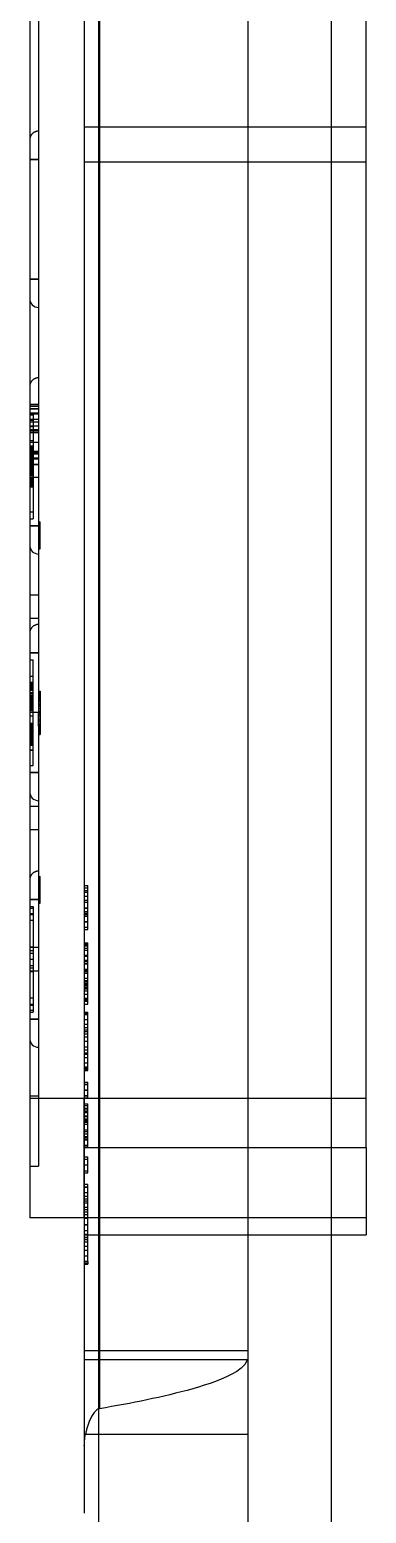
# Model space of a CAD drawing. Extents: x 0 to 271, y 0 to 689.
# Drawn here: x 5.9 to 25, y 505.5 to 589.7 of the extents above; entities that cross this region are included whole.
import ezdxf

# ---------------------------------------------------------------- set-up
doc = ezdxf.new("R2010")
doc.units = 0
doc.layers.add('-15N-THT. THIẾT BỊ ĐÓNG MỞ', color=40, linetype='CONTINUOUS')

# ---------------------------------------------------------------- blocks, each defined once
blk = doc.blocks.new('06 - N - SC VSD CHIẾU HÔNG ATV630D30~D45N4')
at = {"layer": '-15N-THT. THIẾT BỊ ĐÓNG MỞ'}
for p, q in [((-262, 308.591), (-262, 160.841)), ((-252.7, 159.594), (-252.7, 308.591)), ((-246, 181.608), (-246, 306.591)), ((-265.1, 303.562), (-265.1, 177.62)), ((-261.147, 303.735), (-261.147, 166.774)), ((-261.2, 302.47), (-261.2, 160.04)), ((-248, 302.47), (-248, -248.35)), ((-264.6, 300.641), (-264.6, 180.541)), ((-264.929, 239.168), (-264.946, 239.153)), ((-264.912, 239.182), (-264.929, 239.168)), ((-264.894, 239.196), (-264.912, 239.182)), ((-264.876, 239.208), (-264.894, 239.196)), ((-264.857, 239.22), (-264.876, 239.208)), ((-264.837, 239.231), (-264.857, 239.22)), ((-264.817, 239.241), (-264.837, 239.231)), ((-264.797, 239.251), (-264.817, 239.241)), ((-264.776, 239.259), (-264.797, 239.251)), ((-264.755, 239.267), (-264.776, 239.259)), ((-264.733, 239.273), (-264.755, 239.267)), ((-264.711, 239.279), (-264.733, 239.273)), ((-264.689, 239.283), (-264.711, 239.279)), ((-264.667, 239.287), (-264.689, 239.283)), ((-264.645, 239.289), (-264.667, 239.287)), ((-264.622, 239.291), (-264.645, 239.289)), ((-264.6, 239.291), (-264.622, 239.291)), ((-262, 239.541), (-246, 239.541)), ((-265.099, 238.814), (-265.1, 238.791)), ((-265.1, 238.791), (-265.1, 238.791)), ((-265.098, 238.836), (-265.099, 238.814)), ((-265.095, 238.858), (-265.098, 238.836)), ((-265.092, 238.881), (-265.095, 238.858)), ((-265.087, 238.903), (-265.092, 238.881)), ((-265.082, 238.924), (-265.087, 238.903)), ((-265.075, 238.946), (-265.082, 238.924)), ((-265.068, 238.967), (-265.075, 238.946)), ((-265.06, 238.988), (-265.068, 238.967)), ((-265.05, 239.008), (-265.06, 238.988)), ((-265.04, 239.028), (-265.05, 239.008)), ((-265.029, 239.048), (-265.04, 239.028)), ((-265.017, 239.067), (-265.029, 239.048)), ((-265.004, 239.085), (-265.017, 239.067)), ((-264.991, 239.103), (-265.004, 239.085)), ((-264.976, 239.12), (-264.991, 239.103)), ((-264.961, 239.137), (-264.976, 239.12)), ((-264.946, 239.153), (-264.961, 239.137)), ((-265.099, 237.69), (-265.1, 237.69)), ((-265.098, 237.69), (-265.099, 237.69)), ((-265.095, 237.69), (-265.098, 237.69)), ((-265.092, 237.69), (-265.095, 237.69)), ((-265.087, 237.691), (-265.092, 237.69)), ((-265.082, 237.691), (-265.087, 237.691)), ((-265.075, 237.691), (-265.082, 237.691)), ((-265.068, 237.691), (-265.075, 237.691)), ((-265.06, 237.691), (-265.068, 237.691)), ((-265.05, 237.691), (-265.06, 237.691)), ((-265.04, 237.691), (-265.05, 237.691)), ((-265.029, 237.691), (-265.04, 237.691)), ((-265.017, 237.691), (-265.029, 237.691)), ((-265.004, 237.691), (-265.017, 237.691)), ((-264.991, 237.691), (-265.004, 237.691)), ((-264.976, 237.691), (-264.991, 237.691)), ((-264.961, 237.691), (-264.976, 237.691)), ((-264.946, 237.691), (-264.961, 237.691)), ((-264.929, 237.691), (-264.946, 237.691)), ((-264.912, 237.691), (-264.929, 237.691)), ((-264.894, 237.691), (-264.912, 237.691)), ((-264.876, 237.691), (-264.894, 237.691)), ((-264.857, 237.691), (-264.876, 237.691)), ((-264.837, 237.691), (-264.857, 237.691)), ((-264.817, 237.691), (-264.837, 237.691)), ((-264.797, 237.691), (-264.817, 237.691)), ((-264.776, 237.691), (-264.797, 237.691)), ((-264.755, 237.691), (-264.776, 237.691)), ((-264.689, 237.691), (-264.755, 237.691)), ((-264.667, 237.691), (-264.689, 237.691)), ((-264.6, 237.691), (-264.667, 237.691)), ((-246, 237.541), (-262, 237.541)), ((-262, 237.541), (-262, 237.541)), ((-246, 237.541), (-246, 237.541)), ((-265.1, 229.791), (-265.1, 229.791)), ((-265.095, 224.858), (-265.098, 224.836)), ((-265.092, 224.881), (-265.095, 224.858)), ((-265.087, 224.903), (-265.092, 224.881)), ((-265.082, 224.924), (-265.087, 224.903)), ((-265.075, 224.946), (-265.082, 224.924)), ((-265.068, 224.967), (-265.075, 224.946)), ((-265.06, 224.988), (-265.068, 224.967)), ((-265.05, 225.008), (-265.06, 224.988)), ((-265.04, 225.028), (-265.05, 225.008)), ((-265.029, 225.048), (-265.04, 225.028)), ((-265.017, 225.067), (-265.029, 225.048)), ((-265.004, 225.085), (-265.017, 225.067)), ((-264.991, 225.103), (-265.004, 225.085)), ((-264.976, 225.12), (-264.991, 225.103)), ((-264.961, 225.137), (-264.976, 225.12)), ((-264.946, 225.153), (-264.961, 225.137)), ((-264.929, 225.168), (-264.946, 225.153)), ((-264.912, 225.182), (-264.929, 225.168)), ((-264.894, 225.196), (-264.912, 225.182)), ((-264.876, 225.208), (-264.894, 225.196)), ((-264.857, 225.22), (-264.876, 225.208)), ((-264.837, 225.231), (-264.857, 225.22)), ((-264.817, 225.241), (-264.837, 225.231)), ((-264.797, 225.251), (-264.817, 225.241)), ((-264.776, 225.259), (-264.797, 225.251)), ((-264.755, 225.267), (-264.776, 225.259)), ((-264.733, 225.273), (-264.755, 225.267)), ((-264.711, 225.279), (-264.733, 225.273)), ((-264.689, 225.283), (-264.711, 225.279)), ((-264.667, 225.287), (-264.689, 225.283)), ((-264.645, 225.289), (-264.667, 225.287)), ((-264.622, 225.291), (-264.645, 225.289)), ((-264.6, 225.291), (-264.622, 225.291)), ((-265.099, 224.814), (-265.1, 224.791)), ((-265.1, 224.791), (-265.1, 224.791)), ((-265.098, 224.836), (-265.099, 224.814)), ((-265.1, 223.791), (-264.6, 223.791)), ((-265.099, 223.69), (-265.1, 223.69)), ((-265.1, 223.526), (-264.6, 223.526)), ((-264.6, 223.525), (-265.1, 223.525)), ((-264.6, 223.291), (-265.1, 223.291)), ((-265.1, 223.291), (-264.9, 223.291)), ((-264.6, 223.226), (-265.1, 223.226)), ((-265.1, 223.197), (-264.9, 223.197)), ((-265.1, 223.197), (-264.9, 223.197)), ((-265.098, 223.69), (-265.099, 223.69)), ((-265.095, 223.69), (-265.098, 223.69)), ((-265.092, 223.69), (-265.095, 223.69)), ((-265.087, 223.691), (-265.092, 223.69)), ((-265.082, 223.691), (-265.087, 223.691)), ((-265.075, 223.691), (-265.082, 223.691)), ((-265.068, 223.691), (-265.075, 223.691)), ((-265.06, 223.691), (-265.068, 223.691)), ((-265.05, 223.691), (-265.06, 223.691)), ((-265.04, 223.691), (-265.05, 223.691)), ((-265.029, 223.691), (-265.04, 223.691)), ((-265.017, 223.691), (-265.029, 223.691)), ((-265.004, 223.691), (-265.017, 223.691)), ((-264.991, 223.691), (-265.004, 223.691)), ((-264.976, 223.691), (-264.991, 223.691)), ((-264.961, 223.691), (-264.976, 223.691)), ((-264.946, 223.691), (-264.961, 223.691)), ((-264.929, 223.691), (-264.946, 223.691)), ((-264.912, 223.691), (-264.929, 223.691)), ((-264.894, 223.691), (-264.912, 223.691)), ((-264.9, 223.291), (-264.9, 217.291)), ((-264.876, 223.691), (-264.894, 223.691)), ((-264.857, 223.691), (-264.876, 223.691)), ((-264.837, 223.691), (-264.857, 223.691)), ((-264.817, 223.691), (-264.837, 223.691)), ((-264.797, 223.691), (-264.817, 223.691)), ((-264.776, 223.691), (-264.797, 223.691)), ((-264.755, 223.691), (-264.776, 223.691)), ((-264.689, 223.691), (-264.755, 223.691)), ((-264.667, 223.691), (-264.689, 223.691)), ((-264.6, 223.691), (-264.667, 223.691)), ((-264.6, 222.928), (-265.1, 222.928)), ((-265.1, 222.891), (-264.9, 222.891)), ((-265.1, 222.791), (-264.6, 222.791)), ((-265.1, 222.569), (-264.6, 222.569)), ((-265.1, 222.535), (-264.9, 222.535)), ((-264.6, 222.347), (-265.1, 222.347)), ((-265.1, 222.335), (-264.9, 222.335)), ((-264.6, 222.269), (-265.1, 222.269)), ((-265.1, 222.192), (-264.6, 222.192)), ((-265.1, 221.735), (-264.9, 221.735)), ((-264.6, 221.616), (-265.1, 221.616)), ((-265.1, 221.441), (-264.9, 221.441)), ((-265.1, 221.429), (-264.9, 221.429)), ((-265.1, 221.403), (-264.9, 221.403)), ((-265.1, 221.403), (-265.1, 221.403)), ((-265.1, 221.389), (-264.9, 221.389)), ((-265.1, 221.373), (-264.9, 221.373)), ((-265.1, 221.363), (-264.9, 221.363)), ((-265.1, 221.36), (-264.9, 221.36)), ((-265.1, 221.353), (-264.9, 221.353)), ((-265.1, 221.335), (-264.9, 221.335)), ((-265.1, 221.331), (-264.9, 221.331)), ((-265.1, 221.282), (-264.9, 221.282)), ((-265.1, 221.251), (-264.9, 221.251)), ((-265.1, 221.227), (-264.9, 221.227)), ((-265.1, 221.14), (-264.9, 221.14)), ((-265.1, 221.126), (-264.9, 221.126)), ((-265.1, 221.122), (-264.9, 221.122)), ((-265.1, 221.116), (-264.9, 221.116)), ((-264.6, 221.11), (-265.1, 221.11)), ((-265.1, 221.097), (-264.9, 221.097)), ((-265.1, 221.091), (-264.6, 221.091)), ((-265.1, 221.077), (-264.9, 221.077)), ((-265.1, 221.072), (-264.9, 221.072)), ((-265.1, 221.06), (-264.9, 221.06)), ((-265.1, 221.049), (-265.1, 221.049)), ((-265.1, 221.049), (-264.9, 221.049)), ((-265.1, 221.043), (-264.9, 221.043)), ((-265.1, 221.037), (-264.9, 221.037)), ((-265.1, 221.016), (-264.9, 221.016)), ((-264.6, 221.014), (-265.1, 221.014)), ((-265.1, 220.994), (-264.9, 220.994)), ((-264.6, 220.962), (-265.1, 220.962)), ((-264.6, 220.955), (-265.1, 220.955)), ((-265.1, 220.909), (-264.9, 220.909)), ((-265.1, 220.889), (-264.9, 220.889)), ((-265.1, 220.862), (-264.9, 220.862)), ((-265.1, 220.85), (-264.9, 220.85)), ((-265.1, 220.844), (-264.9, 220.844)), ((-265.1, 220.809), (-264.9, 220.809)), ((-265.1, 220.758), (-264.9, 220.758)), ((-265.1, 220.756), (-264.9, 220.756)), ((-265.1, 220.742), (-264.9, 220.742)), ((-265.1, 220.741), (-264.9, 220.741)), ((-265.1, 220.733), (-264.9, 220.733)), ((-264.6, 220.724), (-265.1, 220.724)), ((-265.1, 220.715), (-264.9, 220.715)), ((-265.1, 220.709), (-264.9, 220.709)), ((-265.1, 220.676), (-264.9, 220.676)), ((-264.6, 220.666), (-265.1, 220.666)), ((-265.1, 220.648), (-264.9, 220.648)), ((-264.9, 221.403), (-264.9, 221.403)), ((-264.9, 221.049), (-264.9, 221.049)), ((-265.1, 220.617), (-264.9, 220.617)), ((-265.1, 220.599), (-264.9, 220.599)), ((-265.1, 220.592), (-264.9, 220.592)), ((-265.1, 220.557), (-264.9, 220.557)), ((-265.1, 220.534), (-264.9, 220.534)), ((-265.1, 220.494), (-264.9, 220.494)), ((-265.1, 220.494), (-265.1, 220.494)), ((-265.1, 220.48), (-264.9, 220.48)), ((-265.1, 220.446), (-264.9, 220.446)), ((-265.1, 220.435), (-264.9, 220.435)), ((-264.6, 220.376), (-265.1, 220.376)), ((-265.1, 220.366), (-264.6, 220.366)), ((-265.1, 220.323), (-264.9, 220.323)), ((-265.1, 220.304), (-264.9, 220.304)), ((-265.1, 220.272), (-264.9, 220.272)), ((-265.1, 220.269), (-264.9, 220.269)), ((-265.1, 220.253), (-264.9, 220.253)), ((-265.1, 220.196), (-264.9, 220.196)), ((-265.1, 220.148), (-265.1, 220.148)), ((-265.1, 220.148), (-264.9, 220.148)), ((-265.1, 220.139), (-264.9, 220.139)), ((-265.1, 220.108), (-264.9, 220.108)), ((-265.1, 220.06), (-264.9, 220.06)), ((-265.1, 220.054), (-264.9, 220.054)), ((-265.1, 219.998), (-264.9, 219.998)), ((-265.1, 219.996), (-264.9, 219.996)), ((-265.1, 219.969), (-264.9, 219.969)), ((-265.1, 219.952), (-264.9, 219.952)), ((-265.1, 219.951), (-264.9, 219.951)), ((-265.1, 219.923), (-264.9, 219.923)), ((-265.1, 219.909), (-264.9, 219.909)), ((-265.1, 219.855), (-264.9, 219.855)), ((-265.1, 219.853), (-264.9, 219.853)), ((-265.1, 219.82), (-264.9, 219.82)), ((-265.1, 219.814), (-264.9, 219.814)), ((-264.9, 220.494), (-264.9, 220.494)), ((-264.9, 220.148), (-264.9, 220.148)), ((-265.1, 219.786), (-264.9, 219.786)), ((-265.1, 219.77), (-264.9, 219.77)), ((-265.1, 219.767), (-264.9, 219.767)), ((-265.1, 219.668), (-264.9, 219.668)), ((-264.6, 219.63), (-265.1, 219.63)), ((-265.1, 219.621), (-264.9, 219.621)), ((-265.1, 219.605), (-264.9, 219.605)), ((-265.1, 219.564), (-264.9, 219.564)), ((-265.1, 219.552), (-264.9, 219.552)), ((-265.1, 219.533), (-264.9, 219.533)), ((-265.1, 219.505), (-264.9, 219.505)), ((-265.1, 219.505), (-265.1, 219.505)), ((-265.1, 219.485), (-264.9, 219.485)), ((-265.1, 219.471), (-264.9, 219.471)), ((-265.1, 219.467), (-264.9, 219.467)), ((-265.1, 219.454), (-264.9, 219.454)), ((-265.1, 219.451), (-264.9, 219.451)), ((-265.1, 219.439), (-264.9, 219.439)), ((-265.1, 219.431), (-264.9, 219.431)), ((-265.1, 219.422), (-264.9, 219.422)), ((-265.1, 219.374), (-264.9, 219.374)), ((-265.1, 219.322), (-264.9, 219.322)), ((-265.1, 219.241), (-264.9, 219.241)), ((-265.1, 219.229), (-264.9, 219.229)), ((-265.1, 219.207), (-264.9, 219.207)), ((-265.1, 219.195), (-264.9, 219.195)), ((-265.1, 219.19), (-264.9, 219.19)), ((-265.1, 219.178), (-264.9, 219.178)), ((-265.1, 219.141), (-265.1, 219.141)), ((-265.1, 219.141), (-264.9, 219.141)), ((-265.1, 219.136), (-264.9, 219.136)), ((-265.1, 219.103), (-264.9, 219.103)), ((-264.9, 219.505), (-264.9, 219.505)), ((-264.9, 219.141), (-264.9, 219.141)), ((-265.1, 217.691), (-264.9, 217.691)), ((-265.1, 217.691), (-265.1, 217.691)), ((-265.1, 217.291), (-265.1, 217.291)), ((-265.1, 217.291), (-264.9, 217.291)), ((-264.9, 217.691), (-264.9, 217.691)), ((-264.9, 217.291), (-264.9, 217.291)), ((-264.6, 217.11), (-264.5, 217.11)), ((-264.5, 217.022), (-264.6, 217.022)), ((-264.5, 215.591), (-264.5, 217.11)), ((-265.1, 215.791), (-265.1, 215.791)), ((-264.6, 216.386), (-264.5, 216.386)), ((-264.6, 216.103), (-264.5, 216.103)), ((-264.5, 215.891), (-264.6, 215.891)), ((-264.5, 215.679), (-264.6, 215.679)), ((-264.6, 215.591), (-264.5, 215.591)), ((-264.6, 212.952), (-265.1, 212.952)), ((-264.6, 211.63), (-265.1, 211.63)), ((-265.099, 210.814), (-265.1, 210.791)), ((-265.1, 210.791), (-265.1, 210.791)), ((-265.098, 210.836), (-265.099, 210.814)), ((-265.095, 210.858), (-265.098, 210.836)), ((-265.092, 210.881), (-265.095, 210.858)), ((-265.087, 210.903), (-265.092, 210.881)), ((-265.082, 210.924), (-265.087, 210.903)), ((-265.075, 210.946), (-265.082, 210.924)), ((-265.068, 210.967), (-265.075, 210.946)), ((-265.06, 210.988), (-265.068, 210.967)), ((-265.05, 211.008), (-265.06, 210.988)), ((-265.04, 211.028), (-265.05, 211.008)), ((-265.029, 211.048), (-265.04, 211.028)), ((-265.017, 211.067), (-265.029, 211.048)), ((-265.004, 211.085), (-265.017, 211.067)), ((-264.991, 211.103), (-265.004, 211.085)), ((-264.976, 211.12), (-264.991, 211.103)), ((-264.961, 211.137), (-264.976, 211.12)), ((-264.946, 211.153), (-264.961, 211.137)), ((-264.929, 211.168), (-264.946, 211.153)), ((-264.912, 211.182), (-264.929, 211.168)), ((-264.894, 211.196), (-264.912, 211.182)), ((-264.876, 211.208), (-264.894, 211.196)), ((-264.857, 211.22), (-264.876, 211.208)), ((-264.837, 211.231), (-264.857, 211.22)), ((-264.817, 211.241), (-264.837, 211.231)), ((-264.797, 211.251), (-264.817, 211.241)), ((-264.776, 211.259), (-264.797, 211.251)), ((-264.755, 211.267), (-264.776, 211.259)), ((-264.733, 211.273), (-264.755, 211.267)), ((-264.711, 211.279), (-264.733, 211.273)), ((-264.689, 211.283), (-264.711, 211.279)), ((-264.667, 211.287), (-264.689, 211.283)), ((-264.645, 211.289), (-264.667, 211.287)), ((-264.622, 211.291), (-264.645, 211.289)), ((-264.6, 211.291), (-264.622, 211.291)), ((-265.099, 209.69), (-265.1, 209.69)), ((-265.098, 209.69), (-265.099, 209.69)), ((-265.095, 209.69), (-265.098, 209.69)), ((-265.092, 209.69), (-265.095, 209.69)), ((-265.087, 209.691), (-265.092, 209.69)), ((-265.082, 209.691), (-265.087, 209.691)), ((-265.075, 209.691), (-265.082, 209.691)), ((-265.068, 209.691), (-265.075, 209.691)), ((-265.06, 209.691), (-265.068, 209.691)), ((-265.05, 209.691), (-265.06, 209.691)), ((-265.04, 209.691), (-265.05, 209.691)), ((-265.029, 209.691), (-265.04, 209.691)), ((-265.017, 209.691), (-265.029, 209.691)), ((-265.004, 209.691), (-265.017, 209.691)), ((-264.991, 209.691), (-265.004, 209.691)), ((-264.976, 209.691), (-264.991, 209.691)), ((-264.961, 209.691), (-264.976, 209.691)), ((-264.946, 209.691), (-264.961, 209.691)), ((-264.929, 209.691), (-264.946, 209.691)), ((-264.912, 209.691), (-264.929, 209.691)), ((-264.894, 209.691), (-264.912, 209.691)), ((-264.876, 209.691), (-264.894, 209.691)), ((-264.857, 209.691), (-264.876, 209.691)), ((-264.837, 209.691), (-264.857, 209.691)), ((-264.817, 209.691), (-264.837, 209.691)), ((-264.797, 209.691), (-264.817, 209.691)), ((-264.776, 209.691), (-264.797, 209.691)), ((-264.755, 209.691), (-264.776, 209.691)), ((-264.689, 209.691), (-264.755, 209.691)), ((-264.667, 209.691), (-264.689, 209.691)), ((-264.6, 209.691), (-264.667, 209.691)), ((-265.1, 209.291), (-264.9, 209.291)), ((-264.9, 203.291), (-264.9, 209.291)), ((-265.1, 208.352), (-264.9, 208.352)), ((-265.1, 208.016), (-264.9, 208.016)), ((-265.1, 208.016), (-264.9, 208.016)), ((-265.1, 208.016), (-264.9, 208.016)), ((-264.9, 207.997), (-265.1, 207.997)), ((-265.1, 207.98), (-264.9, 207.98)), ((-265.1, 207.974), (-264.9, 207.974)), ((-264.9, 207.973), (-265.1, 207.973)), ((-265.1, 207.958), (-264.9, 207.958)), ((-264.9, 207.948), (-265.1, 207.948)), ((-264.9, 207.948), (-265.1, 207.948)), ((-264.9, 207.941), (-265.1, 207.941)), ((-265.1, 207.884), (-264.9, 207.884)), ((-265.1, 207.871), (-264.9, 207.871)), ((-264.9, 207.87), (-265.1, 207.87)), ((-264.9, 207.852), (-265.1, 207.852)), ((-265.1, 207.852), (-264.9, 207.852)), ((-265.1, 207.826), (-264.9, 207.826)), ((-265.1, 207.817), (-264.9, 207.817)), ((-264.9, 207.802), (-265.1, 207.802)), ((-264.9, 207.799), (-265.1, 207.799)), ((-265.1, 207.793), (-264.9, 207.793)), ((-265.1, 207.792), (-264.9, 207.792)), ((-265.1, 207.783), (-264.9, 207.783)), ((-264.9, 207.777), (-265.1, 207.777)), ((-265.1, 207.764), (-264.9, 207.764)), ((-264.9, 207.73), (-265.1, 207.73)), ((-264.9, 207.721), (-265.1, 207.721)), ((-265.1, 207.714), (-264.9, 207.714)), ((-264.9, 207.659), (-265.1, 207.659)), ((-265.1, 207.659), (-264.9, 207.659)), ((-265.1, 207.651), (-264.9, 207.651)), ((-264.9, 207.634), (-265.1, 207.634)), ((-264.9, 207.589), (-265.1, 207.589)), ((-265.1, 207.586), (-264.9, 207.586)), ((-265.1, 207.577), (-264.9, 207.577)), ((-265.1, 207.555), (-264.9, 207.555)), ((-264.9, 207.409), (-265.1, 207.409)), ((-264.9, 207.408), (-265.1, 207.408)), ((-265.1, 207.404), (-264.9, 207.404)), ((-265.1, 207.396), (-264.9, 207.396)), ((-265.1, 207.293), (-264.9, 207.293)), ((-265.1, 207.277), (-265.1, 207.277)), ((-265.1, 207.277), (-264.9, 207.277)), ((-265.1, 207.263), (-264.9, 207.263)), ((-265.1, 207.262), (-264.9, 207.262)), ((-265.1, 207.252), (-264.9, 207.252)), ((-265.1, 207.239), (-264.9, 207.239)), ((-264.9, 207.227), (-265.1, 207.227)), ((-265.1, 207.189), (-264.9, 207.189)), ((-265.1, 207.187), (-264.9, 207.187)), ((-264.9, 207.173), (-265.1, 207.173)), ((-265.1, 207.167), (-264.9, 207.167)), ((-264.9, 207.162), (-265.1, 207.162)), ((-264.9, 207.277), (-264.9, 207.277)), ((-264.6, 207.51), (-264.5, 207.51)), ((-264.6, 207.491), (-264.5, 207.491)), ((-264.6, 207.491), (-264.5, 207.491)), ((-264.6, 207.457), (-264.5, 207.457)), ((-264.6, 207.43), (-264.5, 207.43)), ((-264.5, 207.422), (-264.6, 207.422)), ((-264.6, 207.419), (-264.5, 207.419)), ((-264.5, 207.406), (-264.6, 207.406)), ((-264.6, 207.353), (-264.5, 207.353)), ((-264.6, 207.341), (-264.5, 207.341)), ((-264.6, 207.283), (-264.5, 207.283)), ((-264.5, 207.21), (-264.6, 207.21)), ((-264.6, 207.201), (-264.5, 207.201)), ((-264.5, 207.163), (-264.6, 207.163)), ((-264.5, 207.51), (-264.5, 205.072)), ((-264.9, 207.159), (-265.1, 207.159)), ((-265.1, 207.128), (-264.9, 207.128)), ((-264.9, 207.125), (-265.1, 207.125)), ((-265.1, 207.098), (-264.9, 207.098)), ((-265.1, 207.098), (-265.1, 207.098)), ((-264.9, 207.092), (-265.1, 207.092)), ((-265.1, 207.091), (-264.9, 207.091)), ((-265.1, 207.066), (-264.9, 207.066)), ((-265.1, 207.037), (-264.9, 207.037)), ((-264.9, 207.032), (-265.1, 207.032)), ((-265.1, 207.03), (-264.9, 207.03)), ((-265.1, 207.025), (-264.9, 207.025)), ((-264.9, 207.012), (-265.1, 207.012)), ((-265.1, 207.012), (-265.1, 207.012)), ((-264.9, 206.986), (-265.1, 206.986)), ((-265.1, 206.984), (-264.9, 206.984)), ((-265.1, 206.967), (-264.9, 206.967)), ((-264.9, 206.966), (-265.1, 206.966)), ((-264.9, 206.965), (-265.1, 206.965)), ((-265.1, 206.963), (-264.9, 206.963)), ((-265.1, 206.954), (-264.9, 206.954)), ((-265.1, 206.95), (-264.9, 206.95)), ((-264.9, 206.946), (-265.1, 206.946)), ((-265.1, 206.938), (-264.9, 206.938)), ((-265.1, 206.913), (-264.9, 206.913)), ((-264.9, 206.905), (-265.1, 206.905)), ((-264.9, 206.904), (-265.1, 206.904)), ((-265.1, 206.886), (-264.9, 206.886)), ((-265.1, 206.868), (-264.9, 206.868)), ((-265.1, 206.85), (-264.9, 206.85)), ((-265.1, 206.843), (-264.9, 206.843)), ((-264.9, 206.84), (-265.1, 206.84)), ((-264.9, 206.84), (-265.1, 206.84)), ((-265.1, 206.836), (-264.9, 206.836)), ((-264.9, 206.833), (-265.1, 206.833)), ((-264.9, 206.83), (-265.1, 206.83)), ((-264.9, 206.829), (-265.1, 206.829)), ((-264.9, 206.828), (-265.1, 206.828)), ((-264.9, 206.827), (-265.1, 206.827)), ((-265.1, 206.816), (-265.1, 206.816)), ((-265.1, 206.816), (-264.9, 206.816)), ((-265.1, 206.814), (-264.9, 206.814)), ((-264.9, 206.806), (-265.1, 206.806)), ((-264.9, 206.796), (-265.1, 206.796)), ((-265.1, 206.796), (-264.9, 206.796)), ((-265.1, 206.796), (-264.9, 206.796)), ((-265.1, 206.796), (-264.9, 206.796)), ((-265.1, 206.796), (-264.9, 206.796)), ((-265.1, 206.796), (-264.9, 206.796)), ((-265.1, 206.726), (-264.9, 206.726)), ((-265.1, 206.681), (-264.9, 206.681)), ((-264.9, 206.668), (-265.1, 206.668)), ((-264.9, 206.59), (-265.1, 206.59)), ((-264.9, 206.581), (-265.1, 206.581)), ((-265.1, 206.546), (-264.9, 206.546)), ((-264.9, 206.513), (-265.1, 206.513)), ((-265.1, 206.466), (-264.9, 206.466)), ((-265.1, 206.466), (-265.1, 206.466)), ((-264.9, 206.436), (-265.1, 206.436)), ((-265.1, 206.413), (-264.9, 206.413)), ((-264.9, 207.098), (-264.9, 207.098)), ((-264.9, 207.012), (-264.9, 207.012)), ((-264.9, 206.816), (-264.9, 206.816)), ((-264.9, 206.466), (-264.9, 206.466)), ((-264.5, 207.111), (-264.6, 207.111)), ((-264.6, 207.111), (-264.5, 207.111)), ((-264.6, 207.111), (-264.5, 207.111)), ((-264.6, 207.076), (-264.5, 207.076)), ((-264.5, 207.056), (-264.6, 207.056)), ((-264.5, 207.013), (-264.6, 207.013)), ((-264.6, 206.998), (-264.5, 206.998)), ((-264.6, 206.918), (-264.5, 206.918)), ((-264.5, 206.9), (-264.6, 206.9)), ((-264.5, 206.776), (-264.6, 206.776)), ((-264.5, 206.726), (-264.6, 206.726)), ((-264.5, 206.636), (-264.6, 206.636)), ((-264.6, 206.525), (-264.5, 206.525)), ((-264.5, 206.503), (-264.6, 206.503)), ((-264.6, 206.374), (-264.5, 206.374)), ((-264.5, 206.291), (-265.1, 206.291)), ((-265.1, 206.116), (-265.1, 206.116)), ((-265.1, 206.116), (-264.9, 206.116)), ((-264.9, 205.666), (-265.1, 205.666)), ((-265.1, 205.666), (-264.9, 205.666)), ((-265.1, 205.666), (-264.9, 205.666)), ((-265.1, 205.646), (-265.1, 205.646)), ((-265.1, 205.646), (-264.9, 205.646)), ((-265.1, 205.646), (-264.9, 205.646)), ((-264.9, 205.639), (-265.1, 205.639)), ((-265.1, 205.634), (-264.9, 205.634)), ((-265.1, 205.631), (-264.9, 205.631)), ((-264.9, 205.623), (-265.1, 205.623)), ((-265.1, 205.62), (-264.9, 205.62)), ((-265.1, 205.619), (-264.9, 205.619)), ((-265.1, 205.619), (-264.9, 205.619)), ((-265.1, 205.618), (-264.9, 205.618)), ((-265.1, 205.618), (-264.9, 205.618)), ((-264.9, 205.612), (-265.1, 205.612)), ((-265.1, 205.611), (-264.9, 205.611)), ((-264.9, 205.591), (-265.1, 205.591)), ((-265.1, 205.59), (-264.9, 205.59)), ((-265.1, 205.583), (-264.9, 205.583)), ((-265.1, 205.554), (-264.9, 205.554)), ((-265.1, 205.547), (-264.9, 205.547)), ((-264.9, 205.544), (-265.1, 205.544)), ((-265.1, 205.515), (-264.9, 205.515)), ((-264.9, 205.502), (-265.1, 205.502)), ((-265.1, 205.499), (-264.9, 205.499)), ((-265.1, 205.488), (-264.9, 205.488)), ((-265.1, 205.487), (-264.9, 205.487)), ((-264.9, 206.116), (-264.9, 206.116)), ((-264.9, 205.646), (-264.9, 205.646)), ((-264.9, 205.646), (-264.9, 205.646)), ((-264.6, 205.522), (-264.6, 206.277)), ((-264.5, 206.277), (-264.6, 206.277)), ((-264.5, 206.274), (-264.6, 206.274)), ((-264.6, 206.205), (-264.5, 206.205)), ((-264.5, 206.079), (-264.6, 206.079)), ((-264.5, 205.914), (-264.6, 205.914)), ((-264.6, 205.83), (-264.5, 205.83)), ((-264.6, 205.806), (-264.5, 205.806)), ((-264.5, 205.783), (-264.6, 205.783)), ((-264.5, 205.777), (-264.6, 205.777)), ((-264.5, 205.643), (-264.6, 205.643)), ((-264.6, 205.584), (-264.5, 205.584)), ((-264.6, 205.566), (-264.5, 205.566)), ((-264.5, 205.522), (-264.6, 205.522)), ((-264.5, 205.484), (-264.6, 205.484)), ((-264.9, 205.476), (-265.1, 205.476)), ((-265.1, 205.476), (-264.9, 205.476)), ((-265.1, 205.476), (-264.9, 205.476)), ((-265.1, 205.475), (-264.9, 205.475)), ((-265.1, 205.466), (-265.1, 205.466)), ((-265.1, 205.466), (-264.9, 205.466)), ((-265.1, 205.462), (-265.1, 205.462)), ((-265.1, 205.462), (-264.9, 205.462)), ((-264.9, 205.449), (-265.1, 205.449)), ((-265.1, 205.449), (-265.1, 205.449)), ((-264.9, 205.448), (-265.1, 205.448)), ((-264.9, 205.443), (-265.1, 205.443)), ((-264.9, 205.427), (-265.1, 205.427)), ((-265.1, 205.396), (-264.9, 205.396)), ((-264.9, 205.392), (-265.1, 205.392)), ((-264.9, 205.38), (-265.1, 205.38)), ((-264.9, 205.371), (-265.1, 205.371)), ((-265.1, 205.322), (-264.9, 205.322)), ((-264.9, 205.309), (-265.1, 205.309)), ((-264.9, 205.306), (-265.1, 205.306)), ((-264.9, 205.284), (-265.1, 205.284)), ((-264.9, 205.239), (-265.1, 205.239)), ((-264.9, 205.207), (-265.1, 205.207)), ((-265.1, 205.172), (-264.9, 205.172)), ((-265.1, 205.172), (-265.1, 205.172)), ((-264.9, 205.157), (-265.1, 205.157)), ((-265.1, 205.147), (-264.9, 205.147)), ((-265.1, 205.142), (-265.1, 205.142)), ((-265.1, 205.142), (-264.9, 205.142)), ((-265.1, 205.142), (-264.9, 205.142)), ((-265.1, 205.111), (-264.9, 205.111)), ((-265.1, 205.083), (-264.9, 205.083)), ((-264.9, 205.059), (-265.1, 205.059)), ((-264.9, 205.058), (-265.1, 205.058)), ((-265.1, 205.017), (-264.9, 205.017)), ((-264.9, 204.999), (-265.1, 204.999)), ((-265.1, 204.992), (-265.1, 204.992)), ((-265.1, 204.992), (-264.9, 204.992)), ((-265.1, 204.971), (-265.1, 204.971)), ((-265.1, 204.971), (-264.9, 204.971)), ((-265.1, 204.971), (-264.9, 204.971)), ((-264.9, 204.954), (-265.1, 204.954)), ((-264.9, 204.899), (-265.1, 204.899)), ((-264.9, 204.891), (-265.1, 204.891)), ((-264.9, 204.877), (-265.1, 204.877)), ((-265.1, 204.869), (-264.9, 204.869)), ((-264.9, 204.845), (-265.1, 204.845)), ((-265.1, 204.842), (-264.9, 204.842)), ((-264.9, 204.823), (-265.1, 204.823)), ((-264.9, 204.812), (-265.1, 204.812)), ((-264.9, 204.809), (-265.1, 204.809)), ((-264.9, 204.769), (-265.1, 204.769)), ((-264.9, 204.758), (-265.1, 204.758)), ((-264.9, 204.757), (-265.1, 204.757)), ((-264.9, 204.742), (-265.1, 204.742)), ((-264.9, 204.725), (-265.1, 204.725)), ((-264.9, 204.694), (-265.1, 204.694)), ((-264.9, 204.691), (-265.1, 204.691)), ((-264.9, 204.682), (-265.1, 204.682)), ((-264.9, 204.662), (-265.1, 204.662)), ((-265.1, 204.656), (-265.1, 204.656)), ((-265.1, 204.656), (-264.9, 204.656)), ((-265.1, 204.644), (-264.9, 204.644)), ((-265.1, 204.644), (-264.9, 204.644)), ((-264.9, 204.636), (-265.1, 204.636)), ((-265.1, 204.636), (-264.9, 204.636)), ((-264.9, 205.466), (-264.9, 205.466)), ((-264.9, 205.462), (-264.9, 205.462)), ((-264.9, 205.449), (-264.9, 205.449)), ((-264.9, 205.172), (-264.9, 205.172)), ((-264.9, 205.142), (-264.9, 205.142)), ((-264.9, 204.992), (-264.9, 204.992)), ((-264.9, 204.971), (-264.9, 204.971)), ((-264.9, 204.656), (-264.9, 204.656)), ((-264.6, 205.447), (-264.5, 205.447)), ((-264.5, 205.431), (-264.6, 205.431)), ((-264.6, 205.431), (-264.5, 205.431)), ((-264.6, 205.431), (-264.5, 205.431)), ((-264.5, 205.391), (-264.6, 205.391)), ((-264.6, 205.39), (-264.5, 205.39)), ((-264.5, 205.389), (-264.6, 205.389)), ((-264.5, 205.372), (-264.6, 205.372)), ((-264.6, 205.342), (-264.5, 205.342)), ((-264.6, 205.335), (-264.5, 205.335)), ((-264.6, 205.275), (-264.5, 205.275)), ((-264.6, 205.246), (-264.5, 205.246)), ((-264.6, 205.207), (-264.5, 205.207)), ((-264.6, 205.17), (-264.5, 205.17)), ((-264.5, 205.16), (-264.6, 205.16)), ((-264.5, 205.14), (-264.6, 205.14)), ((-264.5, 205.138), (-264.6, 205.138)), ((-264.6, 205.122), (-264.5, 205.122)), ((-264.6, 205.109), (-264.5, 205.109)), ((-264.6, 205.093), (-264.5, 205.093)), ((-264.6, 205.083), (-264.5, 205.083)), ((-264.6, 205.072), (-264.5, 205.072)), ((-264.6, 205.051), (-264.5, 205.051)), ((-264.6, 205.051), (-264.5, 205.051)), ((-264.6, 205.051), (-264.5, 205.051)), ((-264.5, 205.072), (-264.5, 205.051)), ((-264.5, 205.051), (-264.5, 205.051)), ((-265.1, 204.629), (-264.9, 204.629)), ((-264.9, 204.624), (-265.1, 204.624)), ((-264.9, 204.616), (-265.1, 204.616)), ((-264.9, 204.615), (-265.1, 204.615)), ((-265.1, 204.613), (-264.9, 204.613)), ((-264.9, 204.604), (-265.1, 204.604)), ((-265.1, 204.598), (-264.9, 204.598)), ((-265.1, 204.592), (-264.9, 204.592)), ((-265.1, 204.591), (-264.9, 204.591)), ((-265.1, 204.581), (-264.9, 204.581)), ((-265.1, 204.572), (-264.9, 204.572)), ((-265.1, 204.56), (-264.9, 204.56)), ((-265.1, 204.556), (-264.9, 204.556)), ((-264.9, 204.542), (-265.1, 204.542)), ((-265.1, 204.536), (-264.9, 204.536)), ((-265.1, 204.513), (-264.9, 204.513)), ((-265.1, 204.51), (-264.9, 204.51)), ((-265.1, 204.5), (-264.9, 204.5)), ((-264.9, 204.495), (-265.1, 204.495)), ((-265.1, 204.492), (-264.9, 204.492)), ((-264.9, 204.49), (-265.1, 204.49)), ((-264.9, 204.49), (-265.1, 204.49)), ((-264.9, 204.483), (-265.1, 204.483)), ((-264.9, 204.482), (-265.1, 204.482)), ((-265.1, 204.482), (-264.9, 204.482)), ((-265.1, 204.482), (-264.9, 204.482)), ((-265.1, 204.48), (-264.9, 204.48)), ((-265.1, 204.48), (-264.9, 204.48)), ((-265.1, 204.479), (-264.9, 204.479)), ((-265.1, 204.474), (-264.9, 204.474)), ((-265.1, 204.466), (-265.1, 204.466)), ((-265.1, 204.466), (-264.9, 204.466)), ((-264.9, 204.465), (-265.1, 204.465)), ((-265.1, 204.464), (-264.9, 204.464)), ((-264.9, 204.459), (-265.1, 204.459)), ((-264.9, 204.454), (-265.1, 204.454)), ((-265.1, 204.446), (-264.9, 204.446)), ((-265.1, 204.446), (-264.9, 204.446)), ((-265.1, 204.446), (-264.9, 204.446)), ((-265.1, 204.446), (-264.9, 204.446)), ((-265.1, 204.446), (-264.9, 204.446)), ((-265.1, 204.446), (-264.9, 204.446)), ((-264.9, 204.156), (-265.1, 204.156)), ((-265.1, 204.154), (-264.9, 204.154)), ((-264.9, 204.466), (-264.9, 204.466)), ((-265.1, 203.291), (-264.9, 203.291)), ((-265.1, 201.791), (-265.1, 201.791)), ((-264.6, 200.952), (-265.1, 200.952)), ((-264.6, 199.63), (-265.1, 199.63)), ((-265.017, 197.067), (-265.029, 197.048)), ((-265.004, 197.085), (-265.017, 197.067)), ((-264.991, 197.103), (-265.004, 197.085)), ((-264.976, 197.12), (-264.991, 197.103)), ((-264.961, 197.137), (-264.976, 197.12)), ((-264.946, 197.153), (-264.961, 197.137)), ((-264.929, 197.168), (-264.946, 197.153)), ((-264.912, 197.182), (-264.929, 197.168)), ((-264.894, 197.196), (-264.912, 197.182)), ((-264.876, 197.208), (-264.894, 197.196)), ((-264.857, 197.22), (-264.876, 197.208)), ((-264.837, 197.231), (-264.857, 197.22)), ((-264.817, 197.241), (-264.837, 197.231)), ((-264.797, 197.251), (-264.817, 197.241)), ((-264.776, 197.259), (-264.797, 197.251)), ((-264.755, 197.267), (-264.776, 197.259)), ((-264.733, 197.273), (-264.755, 197.267)), ((-264.711, 197.279), (-264.733, 197.273)), ((-264.689, 197.283), (-264.711, 197.279)), ((-264.667, 197.287), (-264.689, 197.283)), ((-264.645, 197.289), (-264.667, 197.287)), ((-264.622, 197.291), (-264.645, 197.289)), ((-264.6, 197.291), (-264.622, 197.291)), ((-265.099, 196.814), (-265.1, 196.791)), ((-265.1, 196.791), (-265.1, 196.791)), ((-265.098, 196.836), (-265.099, 196.814)), ((-265.095, 196.858), (-265.098, 196.836)), ((-265.092, 196.881), (-265.095, 196.858)), ((-265.087, 196.903), (-265.092, 196.881)), ((-265.082, 196.924), (-265.087, 196.903)), ((-265.075, 196.946), (-265.082, 196.924)), ((-265.068, 196.967), (-265.075, 196.946)), ((-265.06, 196.988), (-265.068, 196.967)), ((-265.05, 197.008), (-265.06, 196.988)), ((-265.04, 197.028), (-265.05, 197.008)), ((-265.029, 197.048), (-265.04, 197.028)), ((-264.6, 196.991), (-264.5, 196.991)), ((-264.5, 196.903), (-264.6, 196.903)), ((-264.5, 196.691), (-264.6, 196.691)), ((-264.5, 196.479), (-264.6, 196.479)), ((-264.5, 195.472), (-264.5, 196.991)), ((-262, 196.468), (-261.8, 196.468)), ((-262, 196.351), (-261.8, 196.351)), ((-261.8, 193.978), (-261.8, 196.468)), ((-265.099, 195.69), (-265.1, 195.69)), ((-265.098, 195.69), (-265.099, 195.69)), ((-265.095, 195.69), (-265.098, 195.69)), ((-265.092, 195.69), (-265.095, 195.69)), ((-265.087, 195.691), (-265.092, 195.69)), ((-265.082, 195.691), (-265.087, 195.691)), ((-265.075, 195.691), (-265.082, 195.691)), ((-265.068, 195.691), (-265.075, 195.691)), ((-265.06, 195.691), (-265.068, 195.691)), ((-265.05, 195.691), (-265.06, 195.691)), ((-265.04, 195.691), (-265.05, 195.691)), ((-265.029, 195.691), (-265.04, 195.691)), ((-265.017, 195.691), (-265.029, 195.691)), ((-265.004, 195.691), (-265.017, 195.691)), ((-264.991, 195.691), (-265.004, 195.691)), ((-264.976, 195.691), (-264.991, 195.691)), ((-264.961, 195.691), (-264.976, 195.691)), ((-264.946, 195.691), (-264.961, 195.691)), ((-264.929, 195.691), (-264.946, 195.691)), ((-264.912, 195.691), (-264.929, 195.691)), ((-264.894, 195.691), (-264.912, 195.691)), ((-264.876, 195.691), (-264.894, 195.691)), ((-264.857, 195.691), (-264.876, 195.691)), ((-264.837, 195.691), (-264.857, 195.691)), ((-264.817, 195.691), (-264.837, 195.691)), ((-264.797, 195.691), (-264.817, 195.691)), ((-264.776, 195.691), (-264.797, 195.691)), ((-264.755, 195.691), (-264.776, 195.691)), ((-264.689, 195.691), (-264.755, 195.691)), ((-264.667, 195.691), (-264.689, 195.691)), ((-264.6, 195.691), (-264.667, 195.691)), ((-264.6, 196.196), (-264.5, 196.196)), ((-264.5, 195.56), (-264.6, 195.56)), ((-264.6, 195.472), (-264.5, 195.472)), ((-262, 196.198), (-261.8, 196.198)), ((-262, 196.106), (-261.8, 196.106)), ((-262, 195.863), (-261.8, 195.863)), ((-262, 195.644), (-261.8, 195.644)), ((-262, 195.528), (-261.8, 195.528)), ((-265.1, 195.291), (-264.9, 195.291)), ((-265.1, 195.291), (-265.1, 195.291)), ((-265.1, 195.291), (-264.9, 195.291)), ((-265.1, 195.188), (-264.9, 195.188)), ((-265.1, 194.891), (-265.1, 194.891)), ((-265.1, 194.891), (-264.9, 194.891)), ((-265.1, 194.839), (-264.9, 194.839)), ((-264.9, 195.291), (-264.9, 189.291)), ((-264.9, 195.291), (-264.9, 195.291)), ((-264.9, 194.891), (-264.9, 194.891)), ((-262, 195.202), (-261.8, 195.202)), ((-262, 195.187), (-261.8, 195.187)), ((-262, 195.007), (-261.8, 195.007)), ((-262, 194.909), (-261.8, 194.909)), ((-262, 194.884), (-261.8, 194.884)), ((-262, 194.884), (-262, 194.884)), ((-262, 194.854), (-261.8, 194.854)), ((-262, 194.754), (-261.8, 194.754)), ((-262, 194.744), (-261.8, 194.744)), ((-261.8, 194.884), (-261.8, 194.884)), ((-264.9, 194.491), (-265.1, 194.491)), ((-262, 194.426), (-261.8, 194.426)), ((-262, 194.419), (-261.8, 194.419)), ((-262, 194.103), (-261.8, 194.103)), ((-262, 193.978), (-262, 193.978)), ((-262, 193.978), (-261.8, 193.978)), ((-261.8, 193.978), (-261.8, 193.978)), ((-265.1, 192.988), (-264.9, 192.988)), ((-264.6, 192.952), (-265.1, 192.952)), ((-262, 193.227), (-261.8, 193.227)), ((-262, 193.141), (-261.8, 193.141)), ((-261.8, 193.094), (-262, 193.094)), ((-262, 193.065), (-261.8, 193.065)), ((-262, 193.061), (-261.8, 193.061)), ((-261.8, 193.058), (-262, 193.058)), ((-262, 192.921), (-261.8, 192.921)), ((-261.8, 193.094), (-261.8, 193.227)), ((-261.8, 192.799), (-261.8, 193.094)), ((-265.1, 192.788), (-264.9, 192.788)), ((-265.1, 192.639), (-264.9, 192.639)), ((-265.1, 192.291), (-264.9, 192.291)), ((-262, 192.799), (-261.8, 192.799)), ((-262, 192.524), (-261.8, 192.524)), ((-261.8, 192.44), (-262, 192.44)), ((-262, 192.235), (-261.8, 192.235)), ((-262, 192.175), (-262, 192.175)), ((-262, 192.175), (-261.8, 192.175)), ((-261.8, 192.052), (-262, 192.052)), ((-262, 192.029), (-261.8, 192.029)), ((-261.8, 191.597), (-261.8, 192.799)), ((-261.8, 192.175), (-261.8, 192.175)), ((-265.1, 191.943), (-264.9, 191.943)), ((-265.1, 191.794), (-264.9, 191.794)), ((-264.6, 191.62), (-265.1, 191.62)), ((-265.1, 191.594), (-264.9, 191.594)), ((-265.1, 191.594), (-264.9, 191.594)), ((-261.8, 191.717), (-262, 191.717)), ((-261.8, 191.644), (-262, 191.644)), ((-261.8, 191.597), (-262, 191.597)), ((-262, 191.594), (-261.8, 191.594)), ((-262, 191.501), (-261.8, 191.501)), ((-262, 191.222), (-261.8, 191.222)), ((-261.8, 190.91), (-261.8, 191.597)), ((-261.8, 191.069), (-262, 191.069)), ((-261.8, 191.059), (-262, 191.059)), ((-261.8, 190.981), (-262, 190.981)), ((-262, 190.91), (-261.8, 190.91)), ((-261.8, 190.813), (-262, 190.813)), ((-261.8, 190.79), (-262, 190.79)), ((-261.8, 190.682), (-262, 190.682)), ((-262, 190.658), (-261.8, 190.658)), ((-262, 190.658), (-261.8, 190.658)), ((-262, 190.631), (-261.8, 190.631)), ((-262, 190.609), (-261.8, 190.609)), ((-262, 190.505), (-261.8, 190.505)), ((-261.8, 190.297), (-261.8, 190.91)), ((-265.1, 190.091), (-264.9, 190.091)), ((-265.1, 189.743), (-264.9, 189.743)), ((-265.1, 189.691), (-265.1, 189.691)), ((-265.1, 189.691), (-264.9, 189.691)), ((-264.9, 189.691), (-264.9, 189.691)), ((-261.8, 190.297), (-262, 190.297)), ((-261.8, 190.286), (-262, 190.286)), ((-262, 190.081), (-261.8, 190.081)), ((-261.8, 190.02), (-262, 190.02)), ((-262, 189.984), (-261.8, 189.984)), ((-262, 189.911), (-261.8, 189.911)), ((-262, 189.911), (-261.8, 189.911)), ((-261.8, 189.889), (-262, 189.889)), ((-262, 189.748), (-261.8, 189.748)), ((-262, 189.748), (-261.8, 189.748)), ((-261.8, 189.748), (-261.8, 190.297)), ((-265.1, 189.394), (-264.9, 189.394)), ((-265.1, 189.291), (-265.1, 189.291)), ((-265.1, 189.291), (-264.9, 189.291)), ((-265.1, 189.291), (-264.9, 189.291)), ((-264.9, 189.291), (-264.9, 189.291)), ((-262, 189.293), (-261.8, 189.293)), ((-262, 189.27), (-261.8, 189.27)), ((-262, 189.22), (-261.8, 189.22)), ((-262, 189.17), (-261.8, 189.17)), ((-262, 189.157), (-261.8, 189.157)), ((-262, 188.878), (-261.8, 188.878)), ((-261.8, 185.973), (-261.8, 189.293)), ((-262, 188.606), (-261.8, 188.606)), ((-262, 188.423), (-261.8, 188.423)), ((-262, 188.287), (-261.8, 188.287)), ((-262, 188.192), (-261.8, 188.192)), ((-262, 188.062), (-261.8, 188.062)), ((-262, 187.886), (-261.8, 187.886)), ((-265.1, 187.791), (-265.1, 187.791)), ((-262, 187.633), (-261.8, 187.633)), ((-262, 187.325), (-261.8, 187.325)), ((-262, 187.155), (-261.8, 187.155)), ((-262, 186.973), (-261.8, 186.973)), ((-262, 186.9), (-261.8, 186.9)), ((-262, 186.71), (-261.8, 186.71)), ((-262, 186.402), (-261.8, 186.402)), ((-262, 186.186), (-261.8, 186.186)), ((-262, 186.109), (-261.8, 186.109)), ((-262, 186.046), (-261.8, 186.046)), ((-262, 186.029), (-261.8, 186.029)), ((-262, 185.993), (-261.8, 185.993)), ((-262, 185.973), (-261.8, 185.973)), ((-262, 185.323), (-261.8, 185.323)), ((-262, 185.323), (-262, 185.323)), ((-261.8, 184.416), (-261.8, 185.323)), ((-261.8, 185.323), (-261.8, 185.323)), ((-265.1, 184.541), (-264.6, 184.541)), ((-262, 185.193), (-261.8, 185.193)), ((-262, 185.192), (-261.8, 185.192)), ((-262, 185.189), (-261.8, 185.189)), ((-262, 185.185), (-261.8, 185.185)), ((-262, 184.874), (-261.8, 184.874)), ((-262, 184.865), (-261.8, 184.865)), ((-262, 184.552), (-261.8, 184.552)), ((-262, 184.548), (-261.8, 184.548)), ((-262, 184.54), (-261.8, 184.54)), ((-262, 184.539), (-261.8, 184.539)), ((-246, 184.391), (-265.1, 184.391)), ((-262, 184.416), (-261.8, 184.416)), ((-262, 184.416), (-262, 184.416)), ((-262, 177.62), (-262, 184.391)), ((-262, 184.084), (-261.8, 184.084)), ((-262, 183.995), (-261.8, 183.995)), ((-262, 183.845), (-261.8, 183.845)), ((-262, 183.799), (-261.8, 183.799)), ((-262, 183.792), (-261.8, 183.792)), ((-262, 183.689), (-261.8, 183.689)), ((-262, 183.647), (-261.8, 183.647)), ((-262, 183.586), (-261.8, 183.586)), ((-261.8, 184.416), (-261.8, 184.416)), ((-261.8, 181.638), (-261.8, 184.084)), ((-262, 183.397), (-261.8, 183.397)), ((-262, 183.371), (-261.8, 183.371)), ((-262, 183.234), (-261.8, 183.234)), ((-262, 183.158), (-261.8, 183.158)), ((-262, 183.078), (-261.8, 183.078)), ((-262, 183.065), (-261.8, 183.065)), ((-262, 183.065), (-262, 183.065)), ((-262, 183.039), (-261.8, 183.039)), ((-262, 182.921), (-261.8, 182.921)), ((-261.8, 183.065), (-261.8, 183.065)), ((-262, 182.61), (-261.8, 182.61)), ((-262, 182.514), (-261.8, 182.514)), ((-262, 182.388), (-261.8, 182.388)), ((-262, 182.234), (-261.8, 182.234)), ((-262, 182.225), (-261.8, 182.225)), ((-262, 182.169), (-261.8, 182.169)), ((-262, 182.159), (-262, 182.159)), ((-262, 182.159), (-261.8, 182.159)), ((-262, 182.059), (-261.8, 182.059)), ((-262, 182.039), (-261.8, 182.039)), ((-261.8, 182.159), (-261.8, 182.159)), ((-262, 181.744), (-261.8, 181.744)), ((-262, 181.739), (-261.8, 181.739)), ((-262, 181.638), (-261.8, 181.638)), ((-262, 181.608), (-246, 181.608)), ((-262, 181.073), (-261.8, 181.073)), ((-262, 181.073), (-262, 181.073)), ((-261.8, 180.167), (-261.8, 181.073)), ((-261.8, 181.073), (-261.8, 181.073)), ((-246, 181.609), (-246, 176.654)), ((-265.1, 180.541), (-265.1, 180.541)), ((-265.1, 180.541), (-264.6, 180.541)), ((-264.6, 180.541), (-264.6, 180.541)), ((-262, 180.946), (-261.8, 180.946)), ((-262, 180.943), (-261.8, 180.943)), ((-262, 180.615), (-261.8, 180.615)), ((-262, 180.29), (-261.8, 180.29)), ((-262, 180.286), (-261.8, 180.286)), ((-262, 180.167), (-261.8, 180.167)), ((-262, 180.167), (-262, 180.167)), ((-261.8, 179.506), (-262, 179.506)), ((-261.8, 180.167), (-261.8, 180.167)), ((-261.8, 178.685), (-261.8, 179.506)), ((-261.8, 179.363), (-262, 179.363)), ((-262, 179.357), (-261.8, 179.357)), ((-261.8, 179.025), (-262, 179.025)), ((-261.8, 178.825), (-262, 178.825)), ((-262, 178.685), (-261.8, 178.685)), ((-261.8, 178.563), (-262, 178.563)), ((-261.8, 178.563), (-261.8, 178.685)), ((-261.8, 176.01), (-261.8, 178.563)), ((-261.8, 178.454), (-262, 178.454)), ((-262, 178.221), (-261.8, 178.221)), ((-262, 178.085), (-261.8, 178.085)), ((-262, 177.956), (-261.8, 177.956)), ((-261.8, 177.936), (-262, 177.936)), ((-261.8, 177.792), (-262, 177.792)), ((-246, 177.62), (-265.1, 177.62)), ((-265.1, 177.62), (-265.1, 177.62)), ((-261.8, 177.571), (-262, 177.571)), ((-262, 177.229), (-261.8, 177.229)), ((-262, 177.222), (-261.8, 177.222)), ((-262, 176.887), (-261.8, 176.887)), ((-246, 177.62), (-246, 177.62)), ((-261.8, 176.665), (-262, 176.665)), ((-262, 176.654), (-246, 176.654)), ((-261.8, 176.505), (-262, 176.505)), ((-262, 176.502), (-261.8, 176.502)), ((-262, 176.379), (-261.8, 176.379)), ((-262, 176.243), (-261.8, 176.243)), ((-262, 176.01), (-261.8, 176.01)), ((-261.8, 175.133), (-261.8, 176.01)), ((-246, 176.654), (-246, 176.654)), ((-262, 175.776), (-261.8, 175.776)), ((-262, 175.463), (-261.8, 175.463)), ((-262, 175.134), (-261.8, 175.134)), ((-261.8, 175.133), (-262, 175.133)), ((-261.8, 175.023), (-262, 175.023)), ((-262, 174.991), (-261.8, 174.991)), ((-261.8, 175.133), (-261.8, 174.991)), ((-262, 170.091), (-252.7, 170.091)), ((-262, 169.581), (-252.7, 169.581)), ((-252.886, 169.291), (-253.096, 169.081)), ((-252.752, 169.531), (-252.886, 169.291)), ((-252.752, 169.531), (-252.7, 169.531)), ((-252.7, 169.531), (-252.7, 169.531)), ((-254.233, 168.456), (-254.548, 168.332)), ((-253.925, 168.59), (-254.233, 168.456)), ((-253.627, 168.737), (-253.925, 168.59)), ((-253.348, 168.899), (-253.627, 168.737)), ((-253.096, 169.081), (-253.348, 168.899)), ((-256.827, 167.652), (-257.152, 167.572)), ((-256.5, 167.734), (-256.827, 167.652)), ((-256.173, 167.821), (-256.5, 167.734)), ((-255.845, 167.912), (-256.173, 167.821)), ((-255.518, 168.008), (-255.845, 167.912)), ((-255.191, 168.11), (-255.518, 168.008)), ((-254.867, 168.217), (-255.191, 168.11)), ((-254.548, 168.332), (-254.867, 168.217)), ((-261.229, 166.747), (-261.297, 166.707)), ((-261.147, 166.774), (-261.229, 166.747)), ((-260.8, 166.834), (-261.147, 166.774)), ((-260.455, 166.895), (-260.8, 166.834)), ((-260.113, 166.957), (-260.455, 166.895)), ((-259.774, 167.02), (-260.113, 166.957)), ((-259.439, 167.084), (-259.774, 167.02)), ((-259.106, 167.149), (-259.439, 167.084)), ((-258.777, 167.215), (-259.106, 167.149)), ((-258.45, 167.283), (-258.777, 167.215)), ((-258.125, 167.352), (-258.45, 167.283)), ((-257.8, 167.423), (-258.125, 167.352)), ((-257.476, 167.496), (-257.8, 167.423)), ((-257.152, 167.572), (-257.476, 167.496)), ((-261.764, 165.944), (-261.784, 165.887)), ((-261.743, 166), (-261.764, 165.944)), ((-261.721, 166.057), (-261.743, 166)), ((-261.698, 166.113), (-261.721, 166.057)), ((-261.673, 166.169), (-261.698, 166.113)), ((-261.647, 166.225), (-261.673, 166.169)), ((-261.619, 166.281), (-261.647, 166.225)), ((-261.59, 166.337), (-261.619, 166.281)), ((-261.558, 166.393), (-261.59, 166.337)), ((-261.525, 166.448), (-261.558, 166.393)), ((-261.488, 166.503), (-261.525, 166.448)), ((-261.448, 166.556), (-261.488, 166.503)), ((-261.404, 166.609), (-261.448, 166.556)), ((-261.354, 166.66), (-261.404, 166.609)), ((-261.297, 166.707), (-261.354, 166.66)), ((-261.977, 165.044), (-261.965, 165.138)), ((-261.965, 165.138), (-261.95, 165.233)), ((-261.95, 165.233), (-261.933, 165.328)), ((-261.922, 165.384), (-261.933, 165.328)), ((-261.933, 165.328), (-252.7, 165.328)), ((-261.91, 165.439), (-261.922, 165.384)), ((-261.898, 165.495), (-261.91, 165.439)), ((-261.884, 165.551), (-261.898, 165.495)), ((-261.87, 165.606), (-261.884, 165.551)), ((-261.855, 165.662), (-261.87, 165.606)), ((-261.838, 165.718), (-261.855, 165.662)), ((-261.821, 165.775), (-261.838, 165.718)), ((-261.803, 165.831), (-261.821, 165.775)), ((-261.784, 165.887), (-261.803, 165.831)), ((-262, 164.67), (-261.999, 164.762)), ((-261.999, 164.762), (-261.994, 164.856)), ((-261.994, 164.856), (-261.987, 164.95)), ((-261.987, 164.95), (-261.977, 165.044)), ((-262, 160.841), (-262, 160.841))]:
    blk.add_line(p, q, dxfattribs=at)
for centre, major_axis, ratio, start_param, end_param in [((-264.6, 237.691), (0.5, 0), 0.000005, 3.141593, 4.712389), ((-264.6, 230.891), (0.5, 0), 0.000005, -3.141592, -1.570796), ((-264.6, 230.891), (-0.5, 0), 0.000005, -1.570796, 0), ((-264.6, 229.791), (-0.5, 0), 1, 0, 1.570796), ((-264.6, 223.691), (0.5, 0), 0.000005, 3.141593, 4.712389), ((-264.6, 216.891), (0.5, 0), 0.000005, -3.141592, -1.570796), ((-264.6, 216.891), (-0.5, 0), 0.000005, -1.570796, 0), ((-264.6, 215.791), (-0.5, 0), 1, 0, 1.570796), ((-264.6, 209.691), (0.5, 0), 0.000005, 3.141593, 4.712389), ((-264.6, 202.891), (-0.5, 0), 0.000005, -1.570796, 0), ((-264.6, 202.891), (0.5, 0), 0.000005, -3.141592, -1.570796), ((-264.6, 201.791), (-0.5, 0), 1, 0, 1.570796), ((-264.6, 195.691), (0.5, 0), 0.000005, 3.141593, 4.712389), ((-264.6, 188.891), (0.5, 0), 0.000005, -3.141592, -1.570796), ((-264.6, 188.891), (-0.5, 0), 0.000005, -1.570796, 0), ((-264.6, 187.791), (-0.5, 0), 1, 0, 1.570796)]:
    blk.add_ellipse(centre, major_axis=major_axis, ratio=ratio, start_param=start_param, end_param=end_param, dxfattribs=at)

msp = doc.modelspace()

# ---------------------------------------------------------------- block references
msp.add_blockref('06 - N - SC VSD CHIẾU HÔNG ATV630D30~D45N4', (271, 344.65))

doc.saveas('drawing.dxf')
